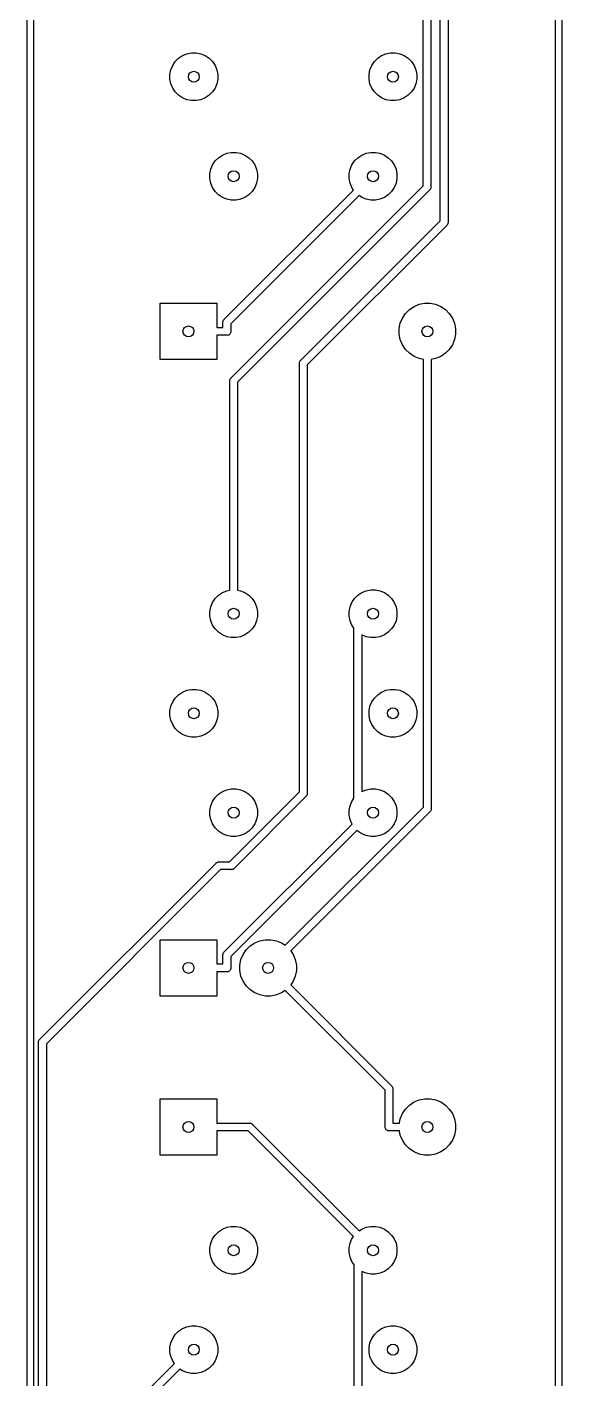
# Model space of a CAD drawing. Extents: x 17 to 176, y -177 to -9.
# Drawn here: x 17.2 to 34.26, y -104.56 to -61.4 of the extents above; entities that cross this region are included whole.
import ezdxf

# ---------------------------------------------------------------- set-up
doc = ezdxf.new("R2010")
doc.units = 0
doc.layers.add('BLACK', color=7, linetype='CONTINUOUS')

msp = doc.modelspace()

# ---------------------------------------------------------------- linework, layer by layer
at = {"layer": 'BLACK', "linetype": 'CONTINUOUS'}
for p, q in [((29.8353, -66.4714), (29.8353, -45.8591)), ((30.0853, -45.9048), (30.0853, -66.5171)), ((30.3794, -67.59), (30.3794, -45.9519)), ((30.6294, -45.9976), (30.6294, -67.6357)), ((17.2038, -176.027), (17.2037, -52.2359)), ((17.4037, -52.2457), (17.4037, -176.02)), ((34.063, -145.298), (34.063, -53.7107)), ((34.263, -53.7181), (34.263, -145.293)), ((21.8477, -62.6291), (21.9311, -62.5043)), ((21.9311, -62.5043), (22.0373, -62.3981)), ((22.0373, -62.3981), (22.1621, -62.3147)), ((22.1621, -62.3147), (22.3007, -62.2573)), ((22.3007, -62.2573), (22.4479, -62.228)), ((22.4479, -62.228), (22.5981, -62.228)), ((22.5981, -62.228), (22.7453, -62.2573)), ((22.7453, -62.2573), (22.8839, -62.3147)), ((22.8839, -62.3147), (23.0087, -62.3981)), ((23.0087, -62.3981), (23.1149, -62.5043)), ((23.1149, -62.5043), (23.1983, -62.6291)), ((28.1977, -62.6291), (28.2811, -62.5043)), ((28.2811, -62.5043), (28.3873, -62.3981)), ((28.3873, -62.3981), (28.5121, -62.3147)), ((28.5121, -62.3147), (28.6507, -62.2573)), ((28.6507, -62.2573), (28.798, -62.228)), ((28.798, -62.228), (28.948, -62.228)), ((28.948, -62.228), (29.0953, -62.2573)), ((29.0953, -62.2573), (29.2339, -62.3147)), ((29.2339, -62.3147), (29.3587, -62.3981)), ((29.3587, -62.3981), (29.4649, -62.5043)), ((29.4649, -62.5043), (29.5483, -62.6291)), ((21.761, -62.9149), (21.7903, -62.7677)), ((21.761, -63.065), (21.761, -62.9149)), ((21.7903, -62.7677), (21.8477, -62.6291)), ((23.1983, -62.6291), (23.2557, -62.7677)), ((23.2557, -62.7677), (23.285, -62.9149)), ((23.285, -62.9149), (23.285, -63.065)), ((28.111, -62.9149), (28.1403, -62.7677)), ((28.111, -63.065), (28.111, -62.9149)), ((28.1403, -62.7677), (28.1977, -62.6291)), ((29.5483, -62.6291), (29.6057, -62.7677)), ((29.6057, -62.7677), (29.635, -62.9149)), ((29.635, -62.9149), (29.635, -63.065)), ((21.7903, -63.2123), (21.761, -63.065)), ((21.8477, -63.3509), (21.7903, -63.2123)), ((21.9311, -63.4757), (21.8477, -63.3509)), ((23.1983, -63.3509), (23.1149, -63.4757)), ((23.2557, -63.2123), (23.1983, -63.3509)), ((23.285, -63.065), (23.2557, -63.2123)), ((28.1403, -63.2123), (28.111, -63.065)), ((28.1977, -63.3509), (28.1403, -63.2123)), ((28.2811, -63.4757), (28.1977, -63.3509)), ((29.5483, -63.3509), (29.4649, -63.4757)), ((29.6057, -63.2123), (29.5483, -63.3509)), ((29.635, -63.065), (29.6057, -63.2123)), ((22.0373, -63.5819), (21.9311, -63.4757)), ((22.1621, -63.6653), (22.0373, -63.5819)), ((22.3007, -63.7227), (22.1621, -63.6653)), ((22.4479, -63.752), (22.3007, -63.7227)), ((22.5981, -63.752), (22.4479, -63.752)), ((22.7453, -63.7227), (22.5981, -63.752)), ((22.8839, -63.6653), (22.7453, -63.7227)), ((23.0087, -63.5819), (22.8839, -63.6653)), ((23.1149, -63.4757), (23.0087, -63.5819)), ((28.3873, -63.5819), (28.2811, -63.4757)), ((28.5121, -63.6653), (28.3873, -63.5819)), ((28.6507, -63.7227), (28.5121, -63.6653)), ((28.798, -63.752), (28.6507, -63.7227)), ((28.948, -63.752), (28.798, -63.752)), ((29.0953, -63.7227), (28.948, -63.752)), ((29.2339, -63.6653), (29.0953, -63.7227)), ((29.3587, -63.5819), (29.2339, -63.6653)), ((29.4649, -63.4757), (29.3587, -63.5819)), ((23.2011, -65.6793), (23.3073, -65.5731)), ((23.3073, -65.5731), (23.4321, -65.4897)), ((23.4321, -65.4897), (23.5707, -65.4323)), ((23.5707, -65.4323), (23.7179, -65.403)), ((23.7179, -65.403), (23.8681, -65.403)), ((23.8681, -65.403), (24.0153, -65.4323)), ((24.0153, -65.4323), (24.1539, -65.4897)), ((24.1539, -65.4897), (24.2787, -65.5731)), ((24.2787, -65.5731), (24.3849, -65.6793)), ((27.6461, -65.6793), (27.7523, -65.5731)), ((27.7523, -65.5731), (27.8771, -65.4897)), ((27.8771, -65.4897), (28.0157, -65.4323)), ((28.0157, -65.4323), (28.1629, -65.403)), ((28.1629, -65.403), (28.3131, -65.403)), ((28.3131, -65.403), (28.4603, -65.4323)), ((28.4603, -65.4323), (28.5989, -65.4897)), ((28.5989, -65.4897), (28.7237, -65.5731)), ((28.7237, -65.5731), (28.8299, -65.6793)), ((23.031, -66.09), (23.0603, -65.9427)), ((23.0603, -65.9427), (23.1177, -65.8041)), ((23.1177, -65.8041), (23.2011, -65.6793)), ((24.3849, -65.6793), (24.4683, -65.8041)), ((24.4683, -65.8041), (24.5257, -65.9427)), ((24.5257, -65.9427), (24.555, -66.09)), ((27.476, -66.09), (27.5053, -65.9427)), ((27.5053, -65.9427), (27.5627, -65.8041)), ((27.5627, -65.8041), (27.6461, -65.6793)), ((28.8299, -65.6793), (28.9133, -65.8041)), ((28.9133, -65.8041), (28.9707, -65.9427)), ((28.9707, -65.9427), (29, -66.09)), ((23.031, -66.24), (23.031, -66.09)), ((23.0603, -66.3873), (23.031, -66.24)), ((23.1177, -66.5259), (23.0603, -66.3873)), ((24.5257, -66.3873), (24.4683, -66.5259)), ((24.555, -66.24), (24.5257, -66.3873)), ((24.555, -66.09), (24.555, -66.24)), ((27.476, -66.24), (27.476, -66.09)), ((27.5053, -66.3873), (27.476, -66.24)), ((27.5627, -66.5259), (27.5053, -66.3873)), ((28.9707, -66.3873), (28.9133, -66.5259)), ((29, -66.24), (28.9707, -66.3873)), ((29, -66.09), (29, -66.24)), ((23.2011, -66.6507), (23.1177, -66.5259)), ((23.3073, -66.7569), (23.2011, -66.6507)), ((23.4321, -66.8403), (23.3073, -66.7569)), ((23.5707, -66.8977), (23.4321, -66.8403)), ((23.4933, -70.733), (27.6178, -66.6084)), ((23.7179, -66.927), (23.5707, -66.8977)), ((27.7946, -66.7852), (23.7023, -70.8775)), ((23.709, -72.5978), (29.8353, -66.4714)), ((24.0153, -66.8977), (23.8681, -66.927)), ((30.0444, -66.6159), (23.918, -72.7423)), ((24.1539, -66.8403), (24.0153, -66.8977)), ((24.2787, -66.7569), (24.1539, -66.8403)), ((24.3849, -66.6507), (24.2787, -66.7569)), ((24.4683, -66.5259), (24.3849, -66.6507)), ((27.6178, -66.6084), (27.5627, -66.5259)), ((27.8771, -66.8403), (27.7946, -66.7852)), ((28.0157, -66.8977), (27.8771, -66.8403)), ((28.1629, -66.927), (28.0157, -66.8977)), ((28.4603, -66.8977), (28.3131, -66.927)), ((28.5989, -66.8403), (28.4603, -66.8977)), ((28.7237, -66.7569), (28.5989, -66.8403)), ((28.8299, -66.6507), (28.7237, -66.7569)), ((28.9133, -66.5259), (28.8299, -66.6507)), ((30.0491, -66.612), (30.0444, -66.6159)), ((30.053, -66.6073), (30.0491, -66.612)), ((30.0647, -66.593), (30.053, -66.6073)), ((30.053, -66.6073), (30.053, -66.6073)), ((30.0763, -66.5713), (30.0647, -66.593)), ((30.0835, -66.5477), (30.0763, -66.5713)), ((30.0853, -66.5293), (30.0835, -66.5477)), ((30.0853, -66.5171), (30.0859, -66.5232)), ((30.0859, -66.5232), (30.0853, -66.5293)), ((30.0853, -66.5293), (30.0853, -66.5293)), ((23.8681, -66.927), (23.7179, -66.927)), ((28.3131, -66.927), (28.1629, -66.927)), ((25.9315, -72.0379), (30.3794, -67.59)), ((30.5885, -67.7345), (26.1406, -72.1824)), ((30.5932, -67.7306), (30.5885, -67.7345)), ((30.5971, -67.7259), (30.5932, -67.7306)), ((30.6088, -67.7116), (30.5971, -67.7259)), ((30.6204, -67.6899), (30.6088, -67.7116)), ((30.6276, -67.6663), (30.6204, -67.6899)), ((30.6204, -67.6899), (30.6204, -67.6899)), ((30.6294, -67.6479), (30.6276, -67.6663)), ((30.6294, -67.6357), (30.63, -67.6418)), ((30.63, -67.6418), (30.6294, -67.6479)), ((30.6294, -67.6479), (30.6294, -67.6479)), ((21.452, -72.02), (21.452, -70.22)), ((21.452, -70.22), (23.252, -70.22)), ((23.252, -70.22), (23.252, -70.995)), ((29.3983, -70.4209), (29.5457, -70.3224)), ((29.5457, -70.3224), (29.7095, -70.2546)), ((29.7095, -70.2546), (29.8834, -70.22)), ((29.8834, -70.22), (30.0606, -70.22)), ((30.0606, -70.22), (30.2345, -70.2546)), ((30.2345, -70.2546), (30.3983, -70.3224)), ((30.3983, -70.3224), (30.5457, -70.4209)), ((23.4541, -70.8012), (23.4613, -70.7776)), ((23.4613, -70.7776), (23.4729, -70.7559)), ((23.4729, -70.7559), (23.4885, -70.7369)), ((23.4885, -70.7369), (23.4933, -70.733)), ((29.1066, -70.8575), (29.1744, -70.6937)), ((29.1744, -70.6937), (29.2729, -70.5463)), ((29.2729, -70.5463), (29.3983, -70.4209)), ((30.5457, -70.4209), (30.6711, -70.5463)), ((30.6711, -70.5463), (30.7696, -70.6937)), ((30.7696, -70.6937), (30.8374, -70.8575)), ((23.252, -70.995), (23.4523, -70.995)), ((23.4517, -70.8257), (23.4523, -70.8196)), ((23.4523, -70.8318), (23.4517, -70.8257)), ((23.4523, -70.8196), (23.4541, -70.8012)), ((23.4523, -70.8196), (23.4523, -70.8196)), ((23.4523, -70.995), (23.4523, -70.8318)), ((23.6661, -71.2088), (23.6471, -71.2244)), ((23.6817, -71.1898), (23.6661, -71.2088)), ((23.6933, -71.1681), (23.6817, -71.1898)), ((23.7005, -71.1445), (23.6933, -71.1681)), ((23.7023, -71.1261), (23.7005, -71.1445)), ((23.7023, -70.8775), (23.7023, -71.1139)), ((23.7023, -71.1139), (23.7029, -71.12)), ((23.7029, -71.12), (23.7023, -71.1261)), ((23.7023, -71.1261), (23.7023, -71.1261)), ((29.072, -71.0314), (29.1066, -70.8575)), ((29.072, -71.2086), (29.072, -71.0314)), ((29.1066, -71.3825), (29.072, -71.2086)), ((30.8374, -70.8575), (30.872, -71.0314)), ((30.872, -71.2086), (30.8374, -71.3825)), ((30.872, -71.0314), (30.872, -71.2086)), ((23.5712, -71.245), (23.252, -71.245)), ((23.252, -71.245), (23.252, -72.02)), ((23.5773, -71.2456), (23.5712, -71.245)), ((23.6018, -71.2432), (23.5773, -71.2456)), ((23.6254, -71.236), (23.6018, -71.2432)), ((23.6471, -71.2244), (23.6254, -71.236)), ((29.1744, -71.5463), (29.1066, -71.3825)), ((29.2729, -71.6937), (29.1744, -71.5463)), ((30.7696, -71.5463), (30.6711, -71.6937)), ((30.8374, -71.3825), (30.7696, -71.5463)), ((23.252, -72.02), (21.452, -72.02)), ((25.8996, -72.0825), (25.9112, -72.0608)), ((25.9112, -72.0608), (25.9229, -72.0465)), ((25.9229, -72.0465), (25.9268, -72.0418)), ((25.9229, -72.0465), (25.9229, -72.0465)), ((25.9268, -72.0418), (25.9315, -72.0379)), ((29.3983, -71.8191), (29.2729, -71.6937)), ((29.5457, -71.9176), (29.3983, -71.8191)), ((29.7095, -71.9854), (29.5457, -71.9176)), ((29.847, -72.0128), (29.7095, -71.9854)), ((29.847, -72.3392), (29.847, -72.0128)), ((30.2345, -71.9854), (30.097, -72.0128)), ((30.097, -72.0128), (30.097, -86.3539)), ((30.3983, -71.9176), (30.2345, -71.9854)), ((30.5457, -71.8191), (30.3983, -71.9176)), ((30.6711, -71.6937), (30.5457, -71.8191)), ((25.89, -72.1306), (25.8924, -72.1061)), ((25.8906, -72.1367), (25.89, -72.1306)), ((25.8906, -85.8249), (25.8906, -72.1367)), ((25.8924, -72.1061), (25.8996, -72.0825)), ((26.1406, -72.1824), (26.1406, -85.8706)), ((29.847, -86.3082), (29.847, -72.3392)), ((23.6674, -72.6905), (23.668, -72.6844)), ((23.668, -72.6966), (23.6674, -72.6905)), ((23.668, -72.6844), (23.6698, -72.666)), ((23.668, -72.6844), (23.668, -72.6844)), ((23.668, -79.3829), (23.668, -72.6966)), ((23.6698, -72.666), (23.677, -72.6424)), ((23.677, -72.6424), (23.6886, -72.6207)), ((23.6886, -72.6207), (23.7042, -72.6017)), ((23.7042, -72.6017), (23.709, -72.5978)), ((23.918, -72.7423), (23.918, -79.3829)), ((23.4321, -79.4597), (23.5707, -79.4023)), ((23.5707, -79.4023), (23.668, -79.3829)), ((23.918, -79.3829), (24.0153, -79.4023)), ((24.0153, -79.4023), (24.1539, -79.4597)), ((27.8771, -79.4597), (28.0157, -79.4023)), ((28.0157, -79.4023), (28.1629, -79.373)), ((28.1629, -79.373), (28.3131, -79.373)), ((28.3131, -79.373), (28.4603, -79.4023)), ((28.4603, -79.4023), (28.5989, -79.4597)), ((23.0603, -79.9127), (23.1177, -79.7741)), ((23.1177, -79.7741), (23.2011, -79.6493)), ((23.2011, -79.6493), (23.3073, -79.5431)), ((23.3073, -79.5431), (23.4321, -79.4597)), ((24.1539, -79.4597), (24.2787, -79.5431)), ((24.2787, -79.5431), (24.3849, -79.6493)), ((24.3849, -79.6493), (24.4683, -79.7741)), ((24.4683, -79.7741), (24.5257, -79.9127)), ((27.5053, -79.9127), (27.5627, -79.7741)), ((27.5627, -79.7741), (27.6461, -79.6493)), ((27.6461, -79.6493), (27.7523, -79.5431)), ((27.7523, -79.5431), (27.8771, -79.4597)), ((28.5989, -79.4597), (28.7237, -79.5431)), ((28.7237, -79.5431), (28.8299, -79.6493)), ((28.8299, -79.6493), (28.9133, -79.7741)), ((28.9133, -79.7741), (28.9707, -79.9127)), ((23.031, -80.06), (23.0603, -79.9127)), ((23.031, -80.21), (23.031, -80.06)), ((23.0603, -80.3573), (23.031, -80.21)), ((24.5257, -79.9127), (24.555, -80.06)), ((24.555, -80.21), (24.5257, -80.3573)), ((24.555, -80.06), (24.555, -80.21)), ((27.476, -80.06), (27.5053, -79.9127)), ((27.476, -80.21), (27.476, -80.06)), ((27.5053, -80.3573), (27.476, -80.21)), ((28.9707, -79.9127), (29, -80.06)), ((29, -80.21), (28.9707, -80.3573)), ((29, -80.06), (29, -80.21)), ((23.1177, -80.4959), (23.0603, -80.3573)), ((23.2011, -80.6207), (23.1177, -80.4959)), ((23.3073, -80.7269), (23.2011, -80.6207)), ((24.3849, -80.6207), (24.2787, -80.7269)), ((24.4683, -80.4959), (24.3849, -80.6207)), ((24.5257, -80.3573), (24.4683, -80.4959)), ((27.5627, -80.4959), (27.5053, -80.3573)), ((27.6308, -80.5979), (27.5627, -80.4959)), ((27.6288, -80.6186), (27.6308, -80.5979)), ((27.6294, -80.6247), (27.6288, -80.6186)), ((27.6294, -85.9953), (27.6294, -80.6247)), ((28.8299, -80.6207), (28.7237, -80.7269)), ((28.9133, -80.4959), (28.8299, -80.6207)), ((28.9707, -80.3573), (28.9133, -80.4959)), ((23.4321, -80.8103), (23.3073, -80.7269)), ((23.5707, -80.8677), (23.4321, -80.8103)), ((23.7179, -80.897), (23.5707, -80.8677)), ((23.8681, -80.897), (23.7179, -80.897)), ((24.0153, -80.8677), (23.8681, -80.897)), ((24.1539, -80.8103), (24.0153, -80.8677)), ((24.2787, -80.7269), (24.1539, -80.8103)), ((28.0157, -80.8677), (27.8794, -80.8112)), ((27.8794, -80.8112), (27.8794, -85.8088)), ((28.1629, -80.897), (28.0157, -80.8677)), ((28.3131, -80.897), (28.1629, -80.897)), ((28.4603, -80.8677), (28.3131, -80.897)), ((28.5989, -80.8103), (28.4603, -80.8677)), ((28.7237, -80.7269), (28.5989, -80.8103)), ((21.8477, -82.9491), (21.9311, -82.8243)), ((21.9311, -82.8243), (22.0373, -82.7181)), ((22.0373, -82.7181), (22.1621, -82.6347)), ((22.1621, -82.6347), (22.3007, -82.5773)), ((22.3007, -82.5773), (22.4479, -82.548)), ((22.4479, -82.548), (22.5981, -82.548)), ((22.5981, -82.548), (22.7453, -82.5773)), ((22.7453, -82.5773), (22.8839, -82.6347)), ((22.8839, -82.6347), (23.0087, -82.7181)), ((23.0087, -82.7181), (23.1149, -82.8243)), ((23.1149, -82.8243), (23.1983, -82.9491)), ((28.1977, -82.9491), (28.2811, -82.8243)), ((28.2811, -82.8243), (28.3873, -82.7181)), ((28.3873, -82.7181), (28.5121, -82.6347)), ((28.5121, -82.6347), (28.6507, -82.5773)), ((28.6507, -82.5773), (28.798, -82.548)), ((28.798, -82.548), (28.948, -82.548)), ((28.948, -82.548), (29.0953, -82.5773)), ((29.0953, -82.5773), (29.2339, -82.6347)), ((29.2339, -82.6347), (29.3587, -82.7181)), ((29.3587, -82.7181), (29.4649, -82.8243)), ((29.4649, -82.8243), (29.5483, -82.9491)), ((21.761, -83.2349), (21.7903, -83.0877)), ((21.761, -83.385), (21.761, -83.2349)), ((21.7903, -83.0877), (21.8477, -82.9491)), ((23.1983, -82.9491), (23.2557, -83.0877)), ((23.2557, -83.0877), (23.285, -83.2349)), ((23.285, -83.2349), (23.285, -83.385)), ((28.111, -83.2349), (28.1403, -83.0877)), ((28.111, -83.385), (28.111, -83.2349)), ((28.1403, -83.0877), (28.1977, -82.9491)), ((29.5483, -82.9491), (29.6057, -83.0877)), ((29.6057, -83.0877), (29.635, -83.2349)), ((29.635, -83.2349), (29.635, -83.385)), ((21.7903, -83.5323), (21.761, -83.385)), ((21.8477, -83.6709), (21.7903, -83.5323)), ((21.9311, -83.7957), (21.8477, -83.6709)), ((23.1983, -83.6709), (23.1149, -83.7957)), ((23.2557, -83.5323), (23.1983, -83.6709)), ((23.285, -83.385), (23.2557, -83.5323)), ((28.1403, -83.5323), (28.111, -83.385)), ((28.1977, -83.6709), (28.1403, -83.5323)), ((28.2811, -83.7957), (28.1977, -83.6709)), ((29.5483, -83.6709), (29.4649, -83.7957)), ((29.6057, -83.5323), (29.5483, -83.6709)), ((29.635, -83.385), (29.6057, -83.5323)), ((22.0373, -83.9019), (21.9311, -83.7957)), ((22.1621, -83.9853), (22.0373, -83.9019)), ((22.3007, -84.0427), (22.1621, -83.9853)), ((22.4479, -84.072), (22.3007, -84.0427)), ((22.5981, -84.072), (22.4479, -84.072)), ((22.7453, -84.0427), (22.5981, -84.072)), ((22.8839, -83.9853), (22.7453, -84.0427)), ((23.0087, -83.9019), (22.8839, -83.9853)), ((23.1149, -83.7957), (23.0087, -83.9019)), ((28.3873, -83.9019), (28.2811, -83.7957)), ((28.5121, -83.9853), (28.3873, -83.9019)), ((28.6507, -84.0427), (28.5121, -83.9853)), ((28.798, -84.072), (28.6507, -84.0427)), ((28.948, -84.072), (28.798, -84.072)), ((29.0953, -84.0427), (28.948, -84.072)), ((29.2339, -83.9853), (29.0953, -84.0427)), ((29.3587, -83.9019), (29.2339, -83.9853)), ((29.4649, -83.7957), (29.3587, -83.9019)), ((23.2011, -85.9993), (23.3073, -85.8931)), ((23.3073, -85.8931), (23.4321, -85.8097)), ((23.4321, -85.8097), (23.5707, -85.7523)), ((23.5707, -85.7523), (23.7179, -85.723)), ((23.661, -88.0545), (25.8906, -85.8249)), ((23.7179, -85.723), (23.8681, -85.723)), ((23.8681, -85.723), (24.0153, -85.7523)), ((24.0153, -85.7523), (24.1539, -85.8097)), ((24.1539, -85.8097), (24.2787, -85.8931)), ((24.2787, -85.8931), (24.3849, -85.9993)), ((26.1406, -85.8828), (26.1388, -85.9012)), ((26.1406, -85.8706), (26.1412, -85.8767)), ((26.1412, -85.8767), (26.1406, -85.8828)), ((26.1406, -85.8828), (26.1406, -85.8828)), ((27.8794, -85.8088), (28.0157, -85.7523)), ((28.0157, -85.7523), (28.1629, -85.723)), ((28.1629, -85.723), (28.3131, -85.723)), ((28.3131, -85.723), (28.4603, -85.7523)), ((28.4603, -85.7523), (28.5989, -85.8097)), ((28.5989, -85.8097), (28.7237, -85.8931)), ((28.7237, -85.8931), (28.8299, -85.9993)), ((23.031, -86.4099), (23.0603, -86.2627)), ((23.0603, -86.2627), (23.1177, -86.1241)), ((23.1177, -86.1241), (23.2011, -85.9993)), ((26.0997, -85.9694), (23.8055, -88.2635)), ((24.3849, -85.9993), (24.4683, -86.1241)), ((24.4683, -86.1241), (24.5257, -86.2627)), ((24.5257, -86.2627), (24.555, -86.4099)), ((25.4349, -90.7203), (29.847, -86.3082)), ((26.1044, -85.9655), (26.0997, -85.9694)), ((26.1083, -85.9608), (26.1044, -85.9655)), ((26.12, -85.9465), (26.1083, -85.9608)), ((26.1316, -85.9248), (26.12, -85.9465)), ((26.1353, -85.9126), (26.1316, -85.9248)), ((26.1388, -85.9012), (26.1353, -85.9126)), ((27.476, -86.4099), (27.5053, -86.2627)), ((27.5053, -86.2627), (27.5627, -86.1241)), ((27.5627, -86.1241), (27.6308, -86.0221)), ((27.6288, -86.0014), (27.6294, -85.9953)), ((27.6294, -86.0075), (27.6288, -86.0014)), ((27.6308, -86.0221), (27.6294, -86.0075)), ((27.6294, -86.0075), (27.6294, -86.0075)), ((28.8299, -85.9993), (28.9133, -86.1241)), ((28.9133, -86.1241), (28.9707, -86.2627)), ((28.9707, -86.2627), (29, -86.4099)), ((23.031, -86.56), (23.031, -86.4099)), ((23.0603, -86.7073), (23.031, -86.56)), ((23.1177, -86.8459), (23.0603, -86.7073)), ((24.5257, -86.7073), (24.4683, -86.8459)), ((24.555, -86.56), (24.5257, -86.7073)), ((24.555, -86.4099), (24.555, -86.56)), ((30.0561, -86.4527), (25.6117, -90.8971)), ((27.476, -86.56), (27.476, -86.4099)), ((27.5053, -86.7073), (27.476, -86.56)), ((27.5627, -86.8459), (27.5053, -86.7073)), ((28.9707, -86.7073), (28.9133, -86.8459)), ((29, -86.56), (28.9707, -86.7073)), ((29, -86.4099), (29, -86.56)), ((30.0608, -86.4488), (30.0561, -86.4527)), ((30.0647, -86.4441), (30.0608, -86.4488)), ((30.0764, -86.4298), (30.0647, -86.4441)), ((30.088, -86.4081), (30.0764, -86.4298)), ((30.0916, -86.3962), (30.088, -86.4081)), ((30.0952, -86.3845), (30.0916, -86.3962)), ((30.097, -86.3661), (30.0952, -86.3845)), ((30.097, -86.3539), (30.0976, -86.36)), ((30.0976, -86.36), (30.097, -86.3661)), ((30.097, -86.3661), (30.097, -86.3661)), ((23.2011, -86.9707), (23.1177, -86.8459)), ((23.3073, -87.0769), (23.2011, -86.9707)), ((23.4321, -87.1603), (23.3073, -87.0769)), ((23.5707, -87.2177), (23.4321, -87.1603)), ((23.4933, -90.9292), (27.5682, -86.8542)), ((27.7257, -87.0503), (23.7023, -91.0737)), ((24.1539, -87.1603), (24.0153, -87.2177)), ((24.2787, -87.0769), (24.1539, -87.1603)), ((24.3849, -86.9707), (24.2787, -87.0769)), ((24.4683, -86.8459), (24.3849, -86.9707)), ((27.5682, -86.8542), (27.5627, -86.8459)), ((27.7523, -87.0769), (27.7257, -87.0503)), ((27.8771, -87.1603), (27.7523, -87.0769)), ((28.0157, -87.2177), (27.8771, -87.1603)), ((28.5989, -87.1603), (28.4603, -87.2177)), ((28.7237, -87.0769), (28.5989, -87.1603)), ((28.8299, -86.9707), (28.7237, -87.0769)), ((28.9133, -86.8459), (28.8299, -86.9707)), ((23.7179, -87.247), (23.5707, -87.2177)), ((23.8681, -87.247), (23.7179, -87.247)), ((24.0153, -87.2177), (23.8681, -87.247)), ((28.1629, -87.247), (28.0157, -87.2177)), ((28.3131, -87.247), (28.1629, -87.247)), ((28.4603, -87.2177), (28.3131, -87.247)), ((17.6096, -93.7167), (23.2309, -88.0954)), ((23.3754, -88.3045), (17.8187, -93.8612)), ((23.2309, -88.0954), (23.2348, -88.0907)), ((23.2348, -88.0907), (23.2395, -88.0868)), ((23.2395, -88.0868), (23.2538, -88.0751)), ((23.2538, -88.0751), (23.2755, -88.0635)), ((23.2755, -88.0635), (23.2991, -88.0563)), ((23.2991, -88.0563), (23.3175, -88.0545)), ((23.3175, -88.0545), (23.3236, -88.0539)), ((23.3175, -88.0545), (23.3175, -88.0545)), ((23.3236, -88.0539), (23.3297, -88.0545)), ((23.3297, -88.0545), (23.661, -88.0545)), ((23.7067, -88.3045), (23.3754, -88.3045)), ((23.7128, -88.3051), (23.7067, -88.3045)), ((23.7189, -88.3045), (23.7128, -88.3051)), ((23.7373, -88.3027), (23.7189, -88.3045)), ((23.7189, -88.3045), (23.7189, -88.3045)), ((23.7609, -88.2955), (23.7373, -88.3027)), ((23.7826, -88.2839), (23.7609, -88.2955)), ((23.8016, -88.2683), (23.7826, -88.2839)), ((23.8055, -88.2635), (23.8016, -88.2683)), ((21.452, -92.34), (21.452, -90.54)), ((21.452, -90.54), (23.252, -90.54)), ((23.252, -90.54), (23.252, -91.315)), ((24.4657, -90.6424), (24.6295, -90.5746)), ((24.6295, -90.5746), (24.8034, -90.54)), ((24.8034, -90.54), (24.9806, -90.54)), ((24.9806, -90.54), (25.1545, -90.5746)), ((25.1545, -90.5746), (25.3183, -90.6424)), ((23.4517, -91.0219), (23.4523, -91.0158)), ((23.4523, -91.028), (23.4517, -91.0219)), ((23.4523, -91.0158), (23.4541, -90.9974)), ((23.4523, -91.0158), (23.4523, -91.0158)), ((23.4523, -91.315), (23.4523, -91.028)), ((23.4541, -90.9974), (23.4613, -90.9738)), ((23.4613, -90.9738), (23.4729, -90.9521)), ((23.4729, -90.9521), (23.4885, -90.9331)), ((23.4885, -90.9331), (23.4933, -90.9292)), ((24.0266, -91.1775), (24.0944, -91.0137)), ((24.0944, -91.0137), (24.1929, -90.8663)), ((24.1929, -90.8663), (24.3183, -90.7409)), ((24.3183, -90.7409), (24.4657, -90.6424)), ((25.3183, -90.6424), (25.4349, -90.7203)), ((25.6117, -90.8971), (25.6896, -91.0137)), ((25.6896, -91.0137), (25.7574, -91.1775)), ((23.252, -91.315), (23.4523, -91.315)), ((23.6933, -91.4881), (23.6817, -91.5098)), ((23.7005, -91.4645), (23.6933, -91.4881)), ((23.7023, -91.4461), (23.7005, -91.4645)), ((23.7023, -91.0737), (23.7023, -91.4339)), ((23.7023, -91.4339), (23.7029, -91.44)), ((23.7029, -91.44), (23.7023, -91.4461)), ((23.992, -91.3514), (24.0266, -91.1775)), ((23.992, -91.5286), (23.992, -91.3514)), ((25.7574, -91.1775), (25.792, -91.3514)), ((25.792, -91.3514), (25.792, -91.5286)), ((23.5712, -91.565), (23.252, -91.565)), ((23.252, -91.565), (23.252, -92.34)), ((23.5773, -91.5656), (23.5712, -91.565)), ((23.6018, -91.5632), (23.5773, -91.5656)), ((23.6254, -91.556), (23.6018, -91.5632)), ((23.6471, -91.5444), (23.6254, -91.556)), ((23.6661, -91.5288), (23.6471, -91.5444)), ((23.6817, -91.5098), (23.6661, -91.5288)), ((24.0266, -91.7025), (23.992, -91.5286)), ((24.0944, -91.8663), (24.0266, -91.7025)), ((24.1929, -92.0137), (24.0944, -91.8663)), ((25.6896, -91.8663), (25.6117, -91.9829)), ((25.7574, -91.7025), (25.6896, -91.8663)), ((25.792, -91.5286), (25.7574, -91.7025)), ((23.252, -92.34), (21.452, -92.34)), ((24.3183, -92.1391), (24.1929, -92.0137)), ((24.4657, -92.2376), (24.3183, -92.1391)), ((24.6295, -92.3054), (24.4657, -92.2376)), ((24.8034, -92.34), (24.6295, -92.3054)), ((24.9806, -92.34), (24.8034, -92.34)), ((25.1545, -92.3054), (24.9806, -92.34)), ((25.3183, -92.2376), (25.1545, -92.3054)), ((25.4349, -92.1597), (25.3183, -92.2376)), ((28.6217, -95.3465), (25.4349, -92.1597)), ((25.6117, -91.9829), (28.8308, -95.202)), ((17.5681, -93.8094), (17.5705, -93.7849)), ((17.5687, -93.8155), (17.5681, -93.8094)), ((17.5687, -144.02), (17.5687, -93.8155)), ((17.5705, -93.7849), (17.5777, -93.7613)), ((17.5777, -93.7613), (17.5893, -93.7396)), ((17.5893, -93.7396), (17.601, -93.7253)), ((17.601, -93.7253), (17.6049, -93.7206)), ((17.601, -93.7253), (17.601, -93.7253)), ((17.6049, -93.7206), (17.6096, -93.7167)), ((17.8187, -93.8612), (17.8187, -143.975)), ((28.6217, -96.5139), (28.6217, -95.3465)), ((28.8308, -95.202), (28.8355, -95.2059)), ((28.8355, -95.2059), (28.8394, -95.2106)), ((28.8394, -95.2106), (28.8511, -95.2249)), ((28.8511, -95.2249), (28.8514, -95.2255)), ((28.8514, -95.2255), (28.8627, -95.2466)), ((28.8627, -95.2466), (28.8699, -95.2702)), ((28.8699, -95.2702), (28.8717, -95.2886)), ((28.8717, -95.2886), (28.8717, -95.2886)), ((28.8717, -95.2886), (28.8723, -95.2947)), ((28.8723, -95.2947), (28.8717, -95.3008)), ((28.8717, -95.3008), (28.8717, -96.395)), ((21.452, -97.42), (21.452, -95.62)), ((21.452, -95.62), (23.252, -95.62)), ((23.252, -95.62), (23.252, -96.395)), ((29.3983, -95.8209), (29.5457, -95.7224)), ((29.5457, -95.7224), (29.7095, -95.6546)), ((29.7095, -95.6546), (29.8834, -95.62)), ((29.8834, -95.62), (30.0606, -95.62)), ((30.0606, -95.62), (30.2345, -95.6546)), ((30.2345, -95.6546), (30.3983, -95.7224)), ((30.3983, -95.7224), (30.5457, -95.8209)), ((29.1066, -96.2575), (29.1744, -96.0937)), ((29.1744, -96.0937), (29.2729, -95.9463)), ((29.2729, -95.9463), (29.3983, -95.8209)), ((30.5457, -95.8209), (30.6711, -95.9463)), ((30.6711, -95.9463), (30.7696, -96.0937)), ((30.7696, -96.0937), (30.8374, -96.2575)), ((23.252, -96.395), (24.2969, -96.395)), ((24.2512, -96.645), (23.252, -96.645)), ((23.252, -96.645), (23.252, -97.42)), ((27.6178, -100.012), (24.2512, -96.645)), ((24.2969, -96.395), (24.303, -96.3944)), ((24.303, -96.3944), (24.3091, -96.395)), ((24.3091, -96.395), (24.3091, -96.395)), ((24.3091, -96.395), (24.3275, -96.3968)), ((24.3275, -96.3968), (24.3511, -96.404)), ((24.3511, -96.404), (24.3728, -96.4156)), ((24.3728, -96.4156), (24.3918, -96.4312)), ((24.3918, -96.4312), (24.3957, -96.436)), ((24.3957, -96.436), (27.7946, -99.8348)), ((28.6211, -96.52), (28.6217, -96.5139)), ((28.6235, -96.5445), (28.6211, -96.52)), ((28.6307, -96.5681), (28.6235, -96.5445)), ((28.6423, -96.5898), (28.6307, -96.5681)), ((28.6579, -96.6088), (28.6423, -96.5898)), ((28.6769, -96.6244), (28.6579, -96.6088)), ((28.6986, -96.636), (28.6769, -96.6244)), ((28.7222, -96.6432), (28.6986, -96.636)), ((28.7467, -96.6456), (28.7222, -96.6432)), ((28.7528, -96.645), (28.7467, -96.6456)), ((29.0792, -96.645), (28.7528, -96.645)), ((28.8717, -96.395), (29.0792, -96.395)), ((29.0792, -96.395), (29.1066, -96.2575)), ((29.1066, -96.7825), (29.0792, -96.645)), ((30.8374, -96.2575), (30.872, -96.4314)), ((30.872, -96.6086), (30.8374, -96.7825)), ((30.872, -96.4314), (30.872, -96.6086)), ((29.1744, -96.9463), (29.1066, -96.7825)), ((29.2729, -97.0937), (29.1744, -96.9463)), ((29.3983, -97.2191), (29.2729, -97.0937)), ((30.6711, -97.0937), (30.5457, -97.2191)), ((30.7696, -96.9463), (30.6711, -97.0937)), ((30.8374, -96.7825), (30.7696, -96.9463)), ((23.252, -97.42), (21.452, -97.42)), ((29.5457, -97.3176), (29.3983, -97.2191)), ((29.7095, -97.3854), (29.5457, -97.3176)), ((29.8834, -97.42), (29.7095, -97.3854)), ((30.0606, -97.42), (29.8834, -97.42)), ((30.2345, -97.3854), (30.0606, -97.42)), ((30.3983, -97.3176), (30.2345, -97.3854)), ((30.5457, -97.2191), (30.3983, -97.3176)), ((23.5707, -99.7223), (23.7179, -99.693)), ((23.7179, -99.693), (23.8681, -99.693)), ((23.8681, -99.693), (24.0153, -99.7223)), ((28.0157, -99.7223), (28.1629, -99.693)), ((28.1629, -99.693), (28.3131, -99.693)), ((28.3131, -99.693), (28.4603, -99.7223)), ((23.0603, -100.233), (23.1177, -100.094)), ((23.1177, -100.094), (23.2011, -99.9693)), ((23.2011, -99.9693), (23.3073, -99.8631)), ((23.3073, -99.8631), (23.4321, -99.7797)), ((23.4321, -99.7797), (23.5707, -99.7223)), ((24.0153, -99.7223), (24.1539, -99.7797)), ((24.1539, -99.7797), (24.2787, -99.8631)), ((24.2787, -99.8631), (24.3849, -99.9693)), ((24.3849, -99.9693), (24.4683, -100.094)), ((24.4683, -100.094), (24.5257, -100.233)), ((27.5053, -100.233), (27.5627, -100.094)), ((27.5627, -100.094), (27.6178, -100.012)), ((27.7946, -99.8348), (27.8771, -99.7797)), ((27.8771, -99.7797), (28.0157, -99.7223)), ((28.4603, -99.7223), (28.5989, -99.7797)), ((28.5989, -99.7797), (28.7237, -99.8631)), ((28.7237, -99.8631), (28.8299, -99.9693)), ((28.8299, -99.9693), (28.9133, -100.094)), ((28.9133, -100.094), (28.9707, -100.233)), ((23.031, -100.38), (23.0603, -100.233)), ((23.031, -100.53), (23.031, -100.38)), ((23.0603, -100.677), (23.031, -100.53)), ((24.5257, -100.233), (24.555, -100.38)), ((24.555, -100.53), (24.5257, -100.677)), ((24.555, -100.38), (24.555, -100.53)), ((27.476, -100.38), (27.5053, -100.233)), ((27.476, -100.53), (27.476, -100.38)), ((27.5053, -100.677), (27.476, -100.53)), ((28.9707, -100.233), (29, -100.38)), ((29, -100.53), (28.9707, -100.677)), ((29, -100.38), (29, -100.53)), ((23.1177, -100.816), (23.0603, -100.677)), ((23.2011, -100.941), (23.1177, -100.816)), ((23.3073, -101.047), (23.2011, -100.941)), ((24.3849, -100.941), (24.2787, -101.047)), ((24.4683, -100.816), (24.3849, -100.941)), ((24.5257, -100.677), (24.4683, -100.816)), ((27.5627, -100.816), (27.5053, -100.677)), ((27.6325, -100.92), (27.5627, -100.816)), ((27.6309, -100.936), (27.6315, -100.93)), ((27.6315, -100.943), (27.6309, -100.936)), ((27.6315, -100.93), (27.6325, -100.92)), ((27.6315, -100.93), (27.6315, -100.93)), ((27.6315, -106.317), (27.6315, -100.943)), ((28.8299, -100.941), (28.7237, -101.047)), ((28.9133, -100.816), (28.8299, -100.941)), ((28.9707, -100.677), (28.9133, -100.816)), ((23.4321, -101.13), (23.3073, -101.047)), ((23.5707, -101.188), (23.4321, -101.13)), ((23.7179, -101.217), (23.5707, -101.188)), ((23.8681, -101.217), (23.7179, -101.217)), ((24.0153, -101.188), (23.8681, -101.217)), ((24.1539, -101.13), (24.0153, -101.188)), ((24.2787, -101.047), (24.1539, -101.13)), ((28.0157, -101.188), (27.8815, -101.132)), ((27.8815, -101.132), (27.8815, -106.128)), ((28.1629, -101.217), (28.0157, -101.188)), ((28.3131, -101.217), (28.1629, -101.217)), ((28.4603, -101.188), (28.3131, -101.217)), ((28.5989, -101.13), (28.4603, -101.188)), ((28.7237, -101.047), (28.5989, -101.13)), ((21.8477, -103.269), (21.9311, -103.144)), ((21.9311, -103.144), (22.0373, -103.038)), ((22.0373, -103.038), (22.1621, -102.955)), ((22.1621, -102.955), (22.3007, -102.897)), ((22.3007, -102.897), (22.4479, -102.868)), ((22.4479, -102.868), (22.5981, -102.868)), ((22.5981, -102.868), (22.7453, -102.897)), ((22.7453, -102.897), (22.8839, -102.955)), ((22.8839, -102.955), (23.0087, -103.038)), ((23.0087, -103.038), (23.1149, -103.144)), ((23.1149, -103.144), (23.1983, -103.269)), ((28.1977, -103.269), (28.2811, -103.144)), ((28.2811, -103.144), (28.3873, -103.038)), ((28.3873, -103.038), (28.5121, -102.955)), ((28.5121, -102.955), (28.6507, -102.897)), ((28.6507, -102.897), (28.798, -102.868)), ((28.798, -102.868), (28.948, -102.868)), ((28.948, -102.868), (29.0953, -102.897)), ((29.0953, -102.897), (29.2339, -102.955)), ((29.2339, -102.955), (29.3587, -103.038)), ((29.3587, -103.038), (29.4649, -103.144)), ((29.4649, -103.144), (29.5483, -103.269)), ((21.761, -103.555), (21.7903, -103.408)), ((21.761, -103.705), (21.761, -103.555)), ((21.7903, -103.408), (21.8477, -103.269)), ((23.1983, -103.269), (23.2557, -103.408)), ((23.2557, -103.408), (23.285, -103.555)), ((23.285, -103.555), (23.285, -103.705)), ((28.111, -103.555), (28.1403, -103.408)), ((28.111, -103.705), (28.111, -103.555)), ((28.1403, -103.408), (28.1977, -103.269)), ((29.5483, -103.269), (29.6057, -103.408)), ((29.6057, -103.408), (29.635, -103.555)), ((29.635, -103.555), (29.635, -103.705)), ((21.7903, -103.852), (21.761, -103.705)), ((21.8477, -103.991), (21.7903, -103.852)), ((21.9028, -104.073), (21.8477, -103.991)), ((23.1983, -103.991), (23.1149, -104.116)), ((23.2557, -103.852), (23.1983, -103.991)), ((23.285, -103.705), (23.2557, -103.852)), ((28.1403, -103.852), (28.111, -103.705)), ((28.1977, -103.991), (28.1403, -103.852)), ((28.2811, -104.116), (28.1977, -103.991)), ((29.5483, -103.991), (29.4649, -104.116)), ((29.6057, -103.852), (29.5483, -103.991)), ((29.635, -103.705), (29.6057, -103.852)), ((18.1091, -107.867), (21.9028, -104.073)), ((22.0796, -104.25), (18.3181, -108.012)), ((22.1621, -104.305), (22.0796, -104.25)), ((22.3007, -104.363), (22.1621, -104.305)), ((22.4479, -104.392), (22.3007, -104.363)), ((22.5981, -104.392), (22.4479, -104.392)), ((22.7453, -104.363), (22.5981, -104.392)), ((22.8839, -104.305), (22.7453, -104.363)), ((23.0087, -104.222), (22.8839, -104.305)), ((23.1149, -104.116), (23.0087, -104.222)), ((28.3873, -104.222), (28.2811, -104.116)), ((28.5121, -104.305), (28.3873, -104.222)), ((28.6507, -104.363), (28.5121, -104.305)), ((28.798, -104.392), (28.6507, -104.363)), ((28.948, -104.392), (28.798, -104.392)), ((29.0953, -104.363), (28.948, -104.392)), ((29.2339, -104.305), (29.0953, -104.363)), ((29.3587, -104.222), (29.2339, -104.305)), ((29.4649, -104.116), (29.3587, -104.222))]:
    msp.add_line(p, q, dxfattribs=at)
at = {"layer": 'BLACK'}
for centre in [(22.523, -62.99), (22.523, -62.99), (28.873, -62.99), (28.873, -62.99), (23.793, -66.165), (23.793, -66.165), (28.238, -66.165), (28.238, -66.165), (22.352, -71.12), (22.352, -71.12), (29.972, -71.12), (29.972, -71.12), (23.793, -80.135), (23.793, -80.135), (28.238, -80.135), (28.238, -80.135), (22.523, -83.31), (22.523, -83.31), (28.873, -83.31), (28.873, -83.31), (23.793, -86.485), (23.793, -86.485), (28.238, -86.485), (28.238, -86.485), (22.352, -91.44), (22.352, -91.44), (24.892, -91.44), (24.892, -91.44), (22.352, -96.52), (22.352, -96.52), (29.972, -96.52), (29.972, -96.52), (23.793, -100.455), (23.793, -100.455), (28.238, -100.455), (28.238, -100.455), (22.523, -103.63), (22.523, -103.63), (28.873, -103.63), (28.873, -103.63)]:
    msp.add_circle(centre, 0.175, dxfattribs=at)

doc.saveas('drawing.dxf')
